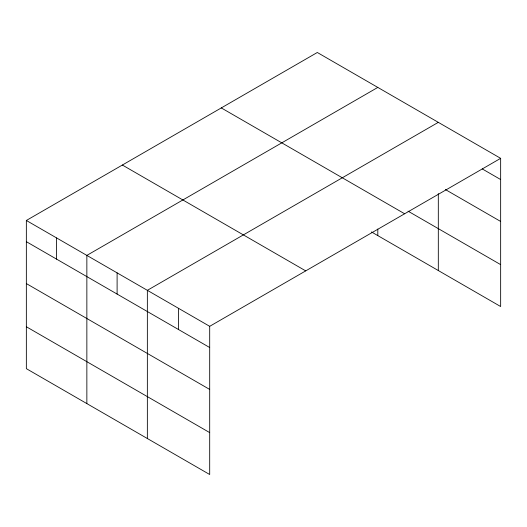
<?xml version="1.0" encoding="UTF-8"?>
<svg xmlns="http://www.w3.org/2000/svg" width="527" height="527" viewBox="0 0 527 527"><rect width="100%" height="100%" fill="white"/><g stroke="black" fill="none" stroke-linecap="round" stroke-linejoin="round"><path stroke-width="0.79" d="M26.35 220.47L209.693 326.318L209.693 474.511L26.35 368.663L26.35 220.47L317.307 52.489L500.65 158.337L500.65 306.53L371.476 231.952M377.806 87.416L86.856 255.397L86.856 403.59M438.312 122.35L147.356 290.331L147.356 438.523M209.693 326.318L500.65 158.337M482.231 168.91L500.65 179.542M445.394 189.549L500.65 221.452M408.063 211.169L500.65 264.626M221.287 107.923L404.637 213.771M122.363 165.037L305.713 270.885M26.35 241.676L209.693 347.524M26.35 283.579L209.693 389.433M26.35 326.753L209.693 432.608M438.312 193.607L438.312 270.542M377.806 229.034L377.806 235.609M178.528 308.328L178.528 329.533M117.106 272.867L117.106 294.073M56.6 237.934L56.6 259.139"/></g></svg>
